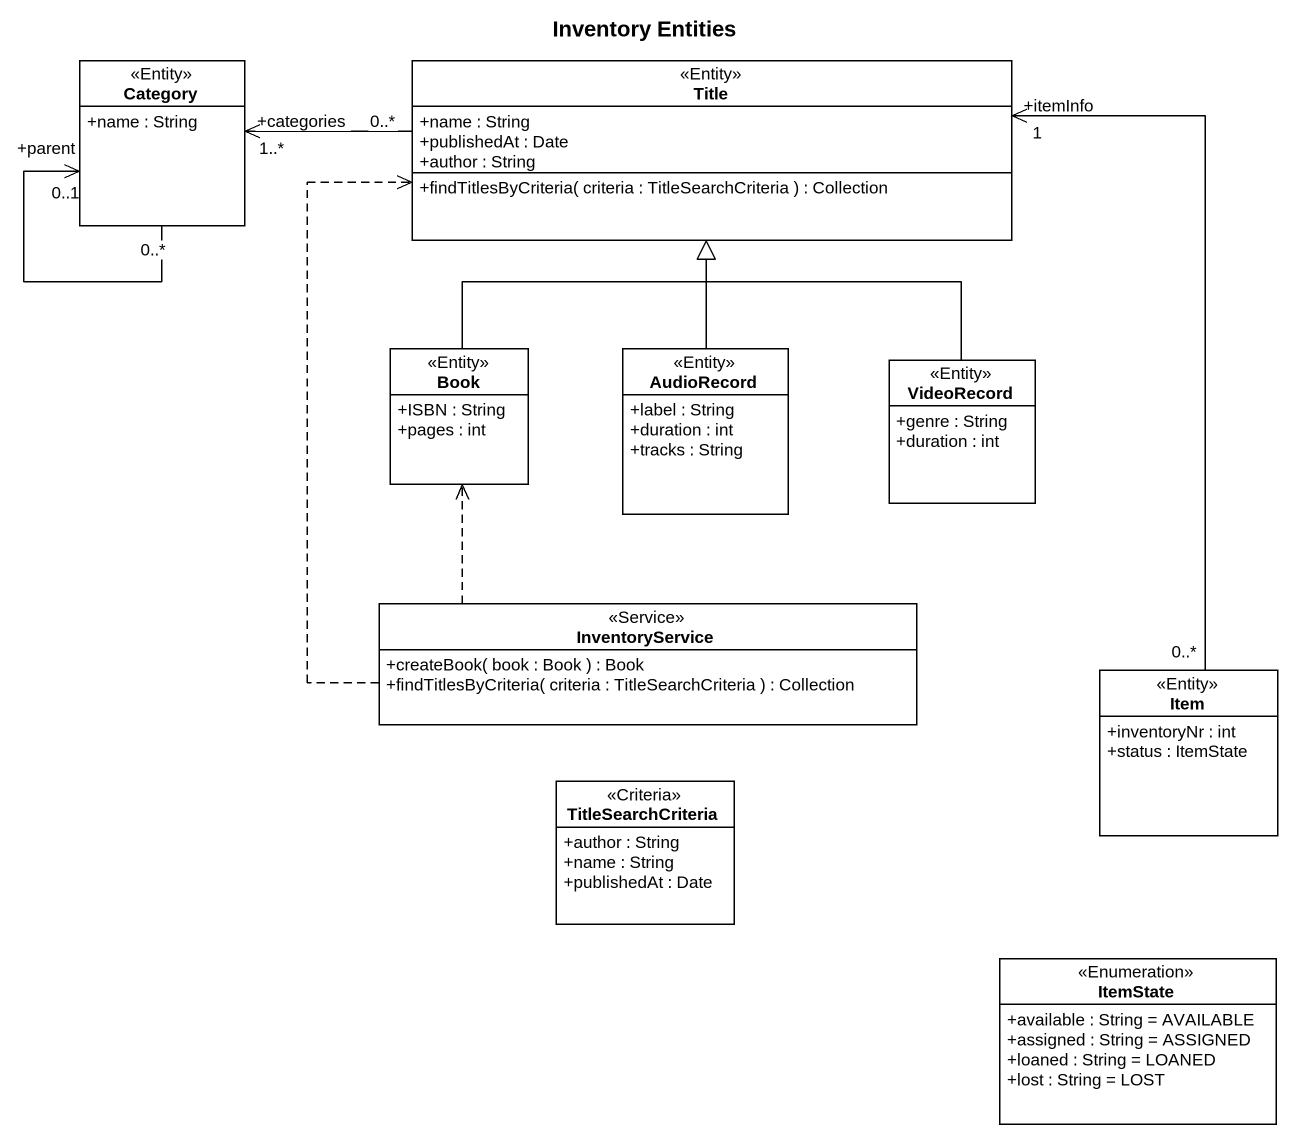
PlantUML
@startuml
title Inventory Entities
hide circle
hide empty members
skinparam classAttributeIconSize 0
class Category <<Entity>> {
  +name : String
}
class "Title" as Title_ <<Entity>> {
  +name : String
  +publishedAt : Date
  +author : String
  +findTitlesByCriteria( criteria : TitleSearchCriteria ) : Collection
}
class Book <<Entity>> {
  +ISBN : String
  +pages : int
}
class AudioRecord <<Entity>> {
  +label : String
  +duration : int
  +tracks : String
}
class VideoRecord <<Entity>> {
  +genre : String
  +duration : int
}
class InventoryService <<Service>> {
  +createBook( book : Book ) : Book
  +findTitlesByCriteria( criteria : TitleSearchCriteria ) : Collection
}
class Item <<Entity>> {
  +inventoryNr : int
  +status : ItemState
}
class TitleSearchCriteria <<Criteria>> {
  +author : String
  +name : String
  +publishedAt : Date
}
class ItemState <<Enumeration>> {
  +available : String = AVAILABLE
  +assigned : String = ASSIGNED
  +loaned : String = LOANED
  +lost : String = LOST
}
Category "0..*" --> "+parent\n0..1" Category
Title_ "0..*" -left-> "+categories\n1..*" Category
Book -up-|> Title_
AudioRecord -up-|> Title_
VideoRecord -up-|> Title_
InventoryService .up.> Title_
InventoryService .up.> Book
Item "0..*" -up-> "+itemInfo\n1" Title_
@enduml
